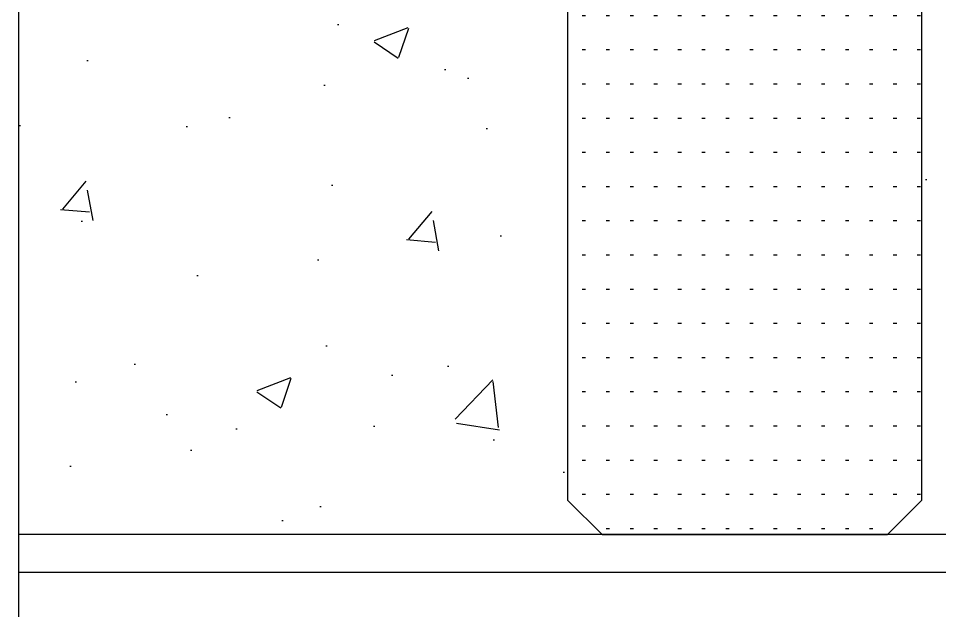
# Model space of a CAD drawing. Header units: millimetres. Extents: x 313 to 326.9, y 157.3 to 165.7.
# Drawn here: x 313.9656 to 314.2081, y 159.7321 to 159.8879 of the extents above; entities that cross this region are included whole.
import ezdxf

# ---------------------------------------------------------------- set-up
doc = ezdxf.new("R2010")
doc.units = ezdxf.units.MM
doc.header["$LTSCALE"] = 0.1
doc.header["$MEASUREMENT"] = 0
doc.layers.add('MUEBLE', color=7, linetype='Continuous')
doc.layers.add('MUEBLES', color=7, linetype='Continuous')

msp = doc.modelspace()

# ---------------------------------------------------------------- hatches: boundary and pattern name
at = {"layer": 'MUEBLE'}
h = msp.add_hatch(dxfattribs=at)
h.set_pattern_fill('AR-CONC', color=254, scale=0.0005, style=0)
h.set_pattern_definition([(49.99999999999999, (-25.55084938020934, 1.663047477912869), (0.09109233449800201, -0.007969542769451544), [0.009525, -0.104775]), (355, (-25.55084938020934, 1.663047477912869), (-0.0176214129878335, 0.09552832144108998), [0.00762, -0.08381999999999999]), (100.451, (-25.54325838020934, 1.662383352912869), (0.07347125083297962, 0.08755834391014594), [0.008095000000000001, -0.089045]), (46.18420000000001, (-25.55084938020934, 1.688447477912869), (0.135539520446065, -0.02102116396636357), [0.0142875, -0.1571625]), (96.6356, (-25.53955443020934, 1.686695727912869), (0.1187021172331186, 0.1237127779450246), [0.0121425, -0.1335675]), (351.1840000000001, (-25.55084938020934, 1.688447477912869), (0.118702302906967, 0.1237125589302988), [0.01143, -0.12573]), (21, (-25.53814938020934, 1.682097477912869), (0.07580743991769164, -0.05113275925838125), [0.009525, -0.104775]), (326.0000000000001, (-25.53814938020934, 1.682097477912869), (0.03090101417382354, 0.09209398306115964), [0.00762, -0.08381999999999999]), (71.4514, (-25.53183213020934, 1.677836427912869), (0.1067082453850622, 0.04096142885802873), [0.008095000000000001, -0.089045]), (37.50000000000001, (-25.55084938020934, 1.663047477912869), (0.001544301625295908, 0.04227751943657655), [0, -0.082804, 0, -0.08509, 0, -0.0841375]), (7.499999999999999, (-25.55084938020934, 1.663047477912869), (0.03340983125515287, 0.05009028740905976), [0, -0.04851399999999999, 0, -0.080899, 0, -0.03206750000000001]), (327.5, (-25.57917038020934, 1.663047477912869), (0.06779529758343568, -0.002864371996336732), [0, -0.03175, 0, -0.09906000000000001, 0, -0.131445]), (317.5, (-25.59187038020934, 1.663047477912869), (0.07406459069300902, 0.01271324551666651), [0, -0.041275, 0, -0.065786, 0, -0.093345])])
h.paths.add_polyline_path([(313.9655875302759, 160.0870786412819), (313.9655875302759, 159.7520786412819), (314.1192552323672, 159.7520786412819), (314.1102552323671, 159.7610786412818), (314.1102552323671, 159.8960375341298, -0.2362838905119445), (314.1301191114829, 159.9367395684088, 0.1379923497812953), (314.1478112772556, 159.9755006783934), (314.1478112772556, 160.0049518730721), (314.1424232206141, 160.0049518730721), (314.1375680845537, 160.0384378900119), (314.1748129499086, 160.0384378900119), (314.1704289781275, 160.0049518730721), (314.1658112772555, 160.0049518730721), (314.1658112772556, 159.9755006783938, 0.1379923497838285), (314.1835034430284, 159.9367395684086, -0.1665586410747604), (314.203367322144, 159.8970523997721), (314.203367322144, 159.7610786412819), (314.194367322144, 159.7520786412819), (314.2558196405213, 159.7520786412819), (314.2468196405213, 159.7610786412819), (314.2468196405213, 159.8960375341298, -0.2362838905119445), (314.2666835196371, 159.9367395684088, 0.1379923497800851), (314.2843756854097, 159.975500678393), (314.2843756854097, 160.0049518730721), (314.2789876287683, 160.0049518730721), (314.2741324927078, 160.0384378900119), (314.3113773580629, 160.0384378900119), (314.3069933862817, 160.0049518730721), (314.3023756854097, 160.0049518730721), (314.3023756854097, 159.9755006783942, 0.1379923497863928), (314.3200678511829, 159.9367395684083, -0.1665586410744574), (314.3399317302982, 159.8970523997717), (314.3399317302982, 159.7610786412819), (314.3309317302981, 159.7520786412819), (314.5771645936177, 159.7520786412819), (314.5667621259865, 159.7624811089131), (314.5667621259866, 159.9188198214717), (314.6204747944947, 159.9188198214717), (314.6204747944946, 159.762481108913), (314.6100723268635, 159.7520786412819), (314.757153430288, 159.7520786412819), (314.7481534302879, 159.7610786412819), (314.7481534302879, 159.8960375341298, -0.2362838905119445), (314.7680173094037, 159.9367395684088, 0.1379923497812953), (314.7857094751764, 159.9755006783934), (314.7857094751764, 160.0049518730721), (314.7803214185349, 160.0049518730721), (314.7754662824744, 160.0384378900119), (314.8127111478295, 160.0384378900119), (314.8083271760482, 160.0049518730721), (314.8037094751763, 160.0049518730721), (314.8037094751763, 159.9755006783938, 0.1379923497838285), (314.8214016409492, 159.9367395684086, -0.1665586410747604), (314.8412655200648, 159.8970523997721), (314.8412655200648, 159.7610786412819), (314.8322655200647, 159.7520786412819), (314.8937178384421, 159.7520786412819), (314.8847178384421, 159.7610786412818), (314.8847178384421, 159.8960375341298, -0.2362838905119445), (314.9045817175579, 159.9367395684088, 0.1379923497800851), (314.9222738833305, 159.975500678393), (314.9222738833305, 160.0049518730721), (314.916885826689, 160.0049518730721), (314.9120306906286, 160.0384378900119), (314.9492755559837, 160.0384378900119), (314.9448915842025, 160.0049518730721), (314.9402738833305, 160.0049518730721), (314.9402738833305, 159.9755006783942, 0.1379923497863928), (314.9579660491037, 159.9367395684083, -0.1665586410744574), (314.977829928219, 159.8970523997717), (314.977829928219, 159.7610786412819), (314.9688299282188, 159.7520786412819), (315.022257530276, 159.7520786412819), (315.022257530276, 160.0870786412819, -0.08401726925931571), (315.0186026988845, 160.0870786412819)])
h.paths.add_polyline_path([(314.5550648036542, 159.9319771672164), (314.5084447009966, 159.8805024289918), (314.5084447009966, 159.7751017017745), (314.5035373131599, 159.7751017017745), (314.5035373131599, 159.8805024289918), (314.4544634347942, 159.9319771672164)], flags=16)
h.paths.add_polyline_path([(314.7448238499773, 159.9462901017282), (314.86386881279, 159.9462901017282), (314.86386881279, 159.8928671808357), (314.7448238499773, 159.8928671808357)], flags=24)
at = {"layer": 'MUEBLES', "linetype": 'ByBlock'}
h = msp.add_hatch(dxfattribs=at)
h.set_pattern_fill('ACAD_ISO07W100', color=142, scale=0.0018, style=0)
h.set_pattern_definition([(0, (306.0122174530995, 148.0446725253558), (0, 0.009000000000000001), [0.0009000000000000001, -0.0054])])
h.paths.add_polyline_path([(314.1102552323671, 159.7610786412819), (314.1192552323672, 159.7520786412819), (314.194367322144, 159.7520786412819), (314.2033673221441, 159.7610786412819), (314.203367322144, 159.8970523997718, 0.1414622173495721), (314.1880534695775, 159.9318073720375, -0.1597990682516104), (314.1658112772556, 159.9755006783935), (314.1658112772555, 160.0049518730721), (314.1478112772556, 160.004951873072), (314.1478112772556, 159.9755006783931, -0.137992349781265), (314.1301191114827, 159.9367395684086, 0.2309953944535153), (314.1102552323671, 159.8970523997754)])

# ---------------------------------------------------------------- linework, layer by layer
at = {"color": 142, "linetype": 'ByBlock'}
msp.add_line((314.1552552323672, 159.7520786412819), (314.158367322144, 159.7520786412819), dxfattribs=at)
at = {"layer": 'MUEBLE', "color": 0}
for p, q in [((313.9655875302759, 160.0870786412819), (313.9655875302759, 159.1370786412819)), ((313.9655875302759, 160.0870786412819), (313.9655875302759, 159.1370786412819)), ((315.022257530276, 159.7520786412819), (313.9655875302759, 159.7520786412819))]:
    msp.add_line(p, q, dxfattribs=at)
at = {"layer": 'MUEBLES', "color": 142, "linetype": 'ByBlock'}
for p, q in [((314.1102552323671, 159.7610786412819), (314.1102552323671, 159.897052399772)), ((314.203367322144, 159.897052399772), (314.203367322144, 159.7610786412819)), ((314.1192552323672, 159.7520786412819), (314.1102552323671, 159.7610786412819)), ((314.203367322144, 159.7610786412819), (314.194367322144, 159.7520786412819)), ((314.1192552323672, 159.7520786412819), (314.194367322144, 159.7520786412819))]:
    msp.add_line(p, q, dxfattribs=at)
at = {"layer": 'MUEBLES', "color": 11}
msp.add_line((315.022257530276, 159.7420786412819), (313.9655875302759, 159.7420786412819), dxfattribs=at)

doc.saveas('drawing.dxf')
